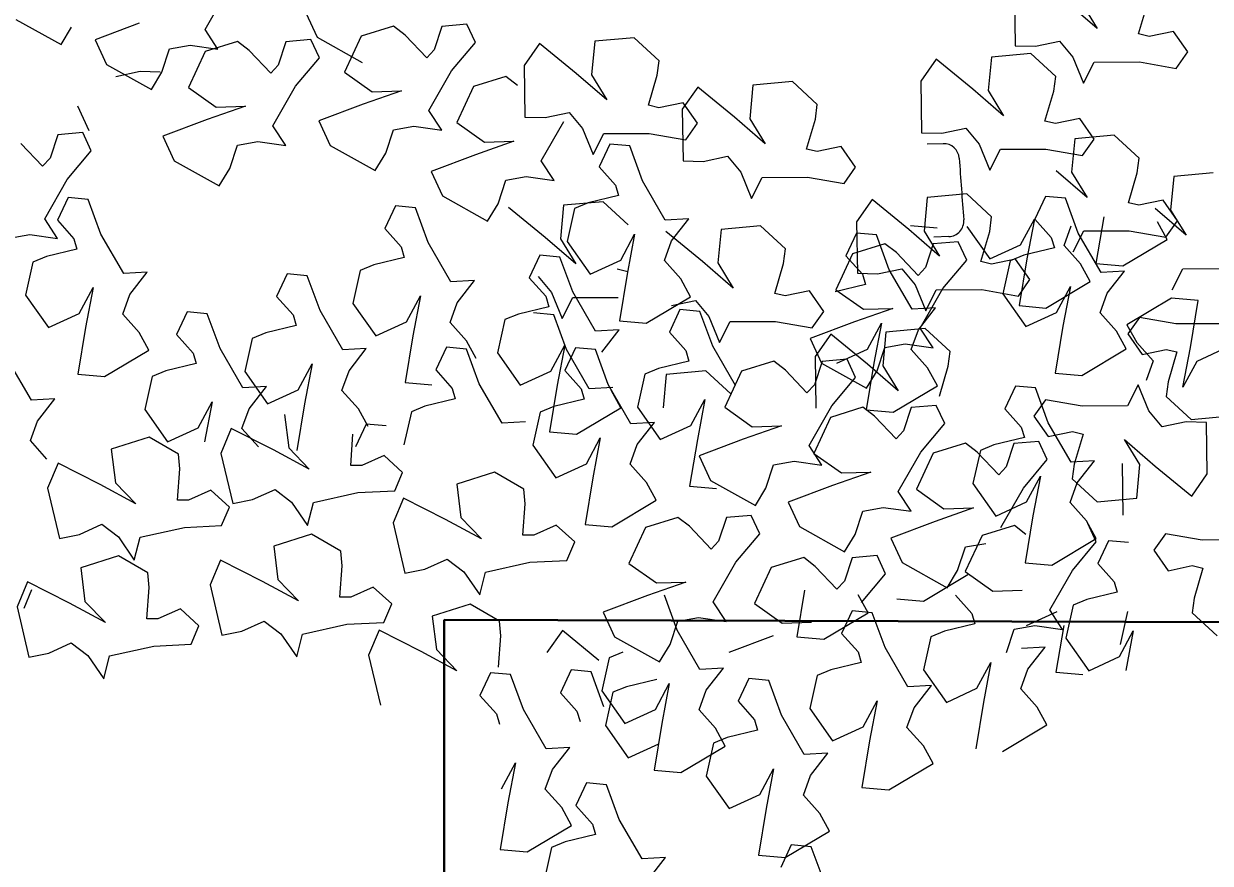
# Model space of a CAD drawing. Header units: metres. Extents: x -44 to 358, y -246 to 48.
# Drawn here: x 186.127 to 186.764, y 30.973 to 31.424 of the extents above; entities that cross this region are included whole.
import ezdxf

# ---------------------------------------------------------------- set-up
doc = ezdxf.new("R2010")
doc.units = ezdxf.units.M
doc.header["$LTSCALE"] = 0.3
doc.header["$PDMODE"] = 3
doc.linetypes.add('CONTINU', pattern=[0])
doc.layers.add('A-WALL', color=7, linetype='Continuous', lineweight=30)
doc.layers.add('arbustos', color=95, linetype='Continuous', lineweight=0)
doc.layers.add('DIMENSIONES', color=7, linetype='Continuous')
doc.layers.add('matas', color=74, linetype='Continuous', lineweight=0, transparency=0.6)
doc.layers.add('PUERTA', color=2, linetype='Continuous', plot=False)
doc.styles.add('ESC100-2mm', font='arial.ttf', dxfattribs={"height": 0.15})
doc.dimstyles.new('DIMS100', dxfattribs={"dimtxt": 0.15, "dimasz": 0.2, "dimexe": 0.1, "dimexo": 0.1, "dimgap": 0.05, "dimtad": 2, "dimzin": 4, "dimdsep": 46, "dimtxsty": 'ESC100-2mm', "dimblk": 'DOTSMALL', "dimcen": 0.1, "dimdle": 0.1, "dimclrd": 256, "dimclre": 256, "dimclrt": 1, "dimadec": 0, "dimazin": 0, "dimtfac": 1, "dimtix": 1, "dimtmove": 2, "dimatfit": 3, "dimfxl": 1, "dimtolj": 1, "dimtzin": 0, "dimlwd": -1, "dimarcsym": 0})

# ---------------------------------------------------------------- blocks, each defined once
blk = doc.blocks.new('_DotSmall')
at = {"layer": 'PUERTA', "color": 0, "linetype": 'Continuous', "const_width": 0.5}
blk.add_lwpolyline([(-0.0625, 0, 1), (0.0625, 0, 1)], format="xyb", close=True, dxfattribs=at)
blk = doc.blocks.new('*D1111')
at = {"layer": 'DEFPOINTS', "color": 0, "transparency": 16777216}
for p in [(193.51919, 36.70579), (178.57554, 26.30122), (178.85778, 26.30122)]:
    blk.add_point(p, dxfattribs=at)
at = {"layer": 'DIMENSIONES', "transparency": 16777216}
blk.add_line((178.57554, 36.80579), (178.57554, 26.20122), dxfattribs=at)
at = {"layer": 'DIMENSIONES', "lineweight": -2, "transparency": 16777216}
for p, q in [((178.67554, 36.70579), (178.57554, 36.70579)), ((178.67554, 26.30122), (178.57554, 26.30122))]:
    blk.add_line(p, q, dxfattribs=at)
at = {"layer": 'DIMENSIONES', "transparency": 16777216, "xscale": 0.2, "yscale": 0.2, "zscale": 0.2}
for p, rotation in [((178.57554, 36.70579), 90), ((178.57554, 26.30122), 270)]:
    blk.add_blockref('_DotSmall', p, dxfattribs=dict(at, rotation=rotation))
at = {"layer": 'DIMENSIONES', "color": 5, "transparency": 16777216, "insert": (178.44896, 31.5035), "char_height": 0.15, "attachment_point": 5, "rotation": 90, "style": 'ESC100-2mm'}
blk.add_mtext('\\A1;10.40', dxfattribs=at)
blk = doc.blocks.new('*D1112')
at = {"layer": 'DEFPOINTS', "color": 0, "transparency": 16777216}
for p in [(191.24548, 35.71921), (179.10061, 26.30122), (179.7616, 26.30122)]:
    blk.add_point(p, dxfattribs=at)
at = {"layer": 'DIMENSIONES', "transparency": 16777216}
blk.add_line((179.10061, 35.81921), (179.10061, 26.20122), dxfattribs=at)
at = {"layer": 'DIMENSIONES', "lineweight": -2, "transparency": 16777216}
for p, q in [((179.20061, 35.71921), (179.10061, 35.71921)), ((179.20061, 26.30122), (179.10061, 26.30122))]:
    blk.add_line(p, q, dxfattribs=at)
at = {"layer": 'DIMENSIONES', "transparency": 16777216, "xscale": 0.2, "yscale": 0.2, "zscale": 0.2}
for p, rotation in [((179.10061, 35.71921), 90), ((179.10061, 26.30122), 270)]:
    blk.add_blockref('_DotSmall', p, dxfattribs=dict(at, rotation=rotation))
at = {"layer": 'DIMENSIONES', "color": 5, "transparency": 16777216, "insert": (178.97402, 31.01021), "char_height": 0.15, "attachment_point": 5, "rotation": 90, "style": 'ESC100-2mm'}
blk.add_mtext('\\A1;9.42', dxfattribs=at)
blk = doc.blocks.new('*D1114')
at = {"layer": 'DEFPOINTS', "color": 0, "transparency": 16777216}
for p in [(187.34548, 33.50122), (179.41795, 26.30122), (179.7616, 26.30122)]:
    blk.add_point(p, dxfattribs=at)
at = {"layer": 'DIMENSIONES', "transparency": 16777216}
blk.add_line((179.41795, 33.60122), (179.41795, 26.20122), dxfattribs=at)
at = {"layer": 'DIMENSIONES', "lineweight": -2, "transparency": 16777216}
for p, q in [((179.51795, 33.50122), (179.41795, 33.50122)), ((179.51795, 26.30122), (179.41795, 26.30122))]:
    blk.add_line(p, q, dxfattribs=at)
at = {"layer": 'DIMENSIONES', "transparency": 16777216, "xscale": 0.2, "yscale": 0.2, "zscale": 0.2}
for p, rotation in [((179.41795, 33.50122), 90), ((179.41795, 26.30122), 270)]:
    blk.add_blockref('_DotSmall', p, dxfattribs=dict(at, rotation=rotation))
at = {"layer": 'DIMENSIONES', "color": 5, "transparency": 16777216, "insert": (179.29136, 29.90122), "char_height": 0.15, "attachment_point": 5, "rotation": 90, "style": 'ESC100-2mm'}
blk.add_mtext('\\A1;7.20', dxfattribs=at)
blk = doc.blocks.new('*D1115')
at = {"layer": 'DEFPOINTS', "color": 0, "transparency": 16777216}
for p in [(191.44548, 32.80102), (180.2907, 30.30122), (180.5967, 30.30122)]:
    blk.add_point(p, dxfattribs=at)
at = {"layer": 'DIMENSIONES', "transparency": 16777216}
blk.add_line((180.2907, 32.90102), (180.2907, 30.20122), dxfattribs=at)
at = {"layer": 'DIMENSIONES', "lineweight": -2, "transparency": 16777216}
for p, q in [((180.3907, 32.80102), (180.2907, 32.80102)), ((180.3907, 30.30122), (180.2907, 30.30122))]:
    blk.add_line(p, q, dxfattribs=at)
at = {"layer": 'DIMENSIONES', "transparency": 16777216, "xscale": 0.2, "yscale": 0.2, "zscale": 0.2}
for p, rotation in [((180.2907, 32.80102), 90), ((180.2907, 30.30122), 270)]:
    blk.add_blockref('_DotSmall', p, dxfattribs=dict(at, rotation=rotation))
at = {"layer": 'DIMENSIONES', "color": 5, "transparency": 16777216, "insert": (180.16411, 31.55112), "char_height": 0.15, "attachment_point": 5, "rotation": 90, "style": 'ESC100-2mm'}
blk.add_mtext('\\A1;2.50', dxfattribs=at)
blk = doc.blocks.new('*D1117')
at = {"layer": 'DEFPOINTS', "color": 0, "transparency": 16777216}
for p in [(191.44548, 32.80102), (179.94819, 26.30122), (180.50405, 26.30122)]:
    blk.add_point(p, dxfattribs=at)
at = {"layer": 'DIMENSIONES', "transparency": 16777216}
blk.add_line((179.94819, 32.90102), (179.94819, 26.20122), dxfattribs=at)
at = {"layer": 'DIMENSIONES', "lineweight": -2, "transparency": 16777216}
for p, q in [((180.04819, 32.80102), (179.94819, 32.80102)), ((180.04819, 26.30122), (179.94819, 26.30122))]:
    blk.add_line(p, q, dxfattribs=at)
at = {"layer": 'DIMENSIONES', "transparency": 16777216, "xscale": 0.2, "yscale": 0.2, "zscale": 0.2}
for p, rotation in [((179.94819, 32.80102), 90), ((179.94819, 26.30122), 270)]:
    blk.add_blockref('_DotSmall', p, dxfattribs=dict(at, rotation=rotation))
at = {"layer": 'DIMENSIONES', "color": 5, "transparency": 16777216, "insert": (179.82161, 29.55112), "char_height": 0.15, "attachment_point": 5, "rotation": 90, "style": 'ESC100-2mm'}
blk.add_mtext('\\A1;6.50', dxfattribs=at)
blk = doc.blocks.new('A$C4E4C09DE')
at = {"layer": 'matas', "color": 97, "linetype": 'CONTINU', "true_color": 0x467138}
for p, q in [((50.526, 68.835), (51.914, 71.067)), ((39.605, 69.795), (42.163, 68.247)), ((56.39, 69.587), (56.995, 68.15)), ((42.163, 68.247), (42.803, 69.227)), ((46.731, 69.322), (44.136, 68.447)), ((51.231, 67.668), (50.526, 68.835)), ((97.415, 69.246), (97.354, 66.257)), ((44.136, 68.447), (44.742, 67.01)), ((52.381, 68.075), (50.489, 67.556)), ((53.035, 67.534), (52.381, 68.075)), ((56.627, 68.036), (55.179, 67.961)), ((57.079, 66.962), (56.627, 68.036)), ((56.995, 68.15), (59.553, 66.603)), ((59.545, 68.126), (58.506, 66.079)), ((61.437, 68.645), (59.545, 68.126)), ((62.091, 68.104), (61.437, 68.645)), ((63.293, 66.748), (62.091, 68.104)), ((64.235, 68.531), (63.742, 67.191)), ((65.682, 68.606), (64.235, 68.531)), ((66.135, 67.532), (65.682, 68.606)), ((102.137, 67.085), (100.412, 68.679)), ((101.296, 68.565), (102.137, 67.085)), ((104.52, 66.69), (105.093, 68.409)), ((47.94, 66.442), (48.432, 67.782)), ((48.432, 67.782), (49.628, 67.95)), ((50.489, 67.556), (49.45, 65.509)), ((49.628, 67.95), (51.231, 67.668)), ((54.237, 66.178), (53.035, 67.534)), ((55.179, 67.961), (54.686, 66.621)), ((64.699, 65.931), (66.135, 67.532)), ((69.851, 67.351), (68.909, 66.108)), ((71.906, 65.541), (69.851, 67.351)), ((73.04, 67.362), (72.791, 65.427)), ((75.333, 67.486), (73.04, 67.362)), ((76.728, 66.108), (75.333, 67.486)), ((44.742, 67.01), (47.299, 65.463)), ((54.686, 66.621), (54.237, 66.178)), ((55.643, 65.361), (57.079, 66.962)), ((63.742, 67.191), (63.293, 66.748)), ((105.127, 66.522), (104.52, 66.69)), ((106.534, 66.766), (105.127, 66.522)), ((107.323, 65.549), (106.534, 66.766)), ((46.676, 66.524), (45.268, 66.28)), ((47.844, 66.459), (46.676, 66.524)), ((47.299, 65.463), (47.94, 66.442)), ((58.506, 66.079), (60.058, 64.894)), ((68.909, 66.108), (68.848, 63.119)), ((76.587, 65.271), (76.728, 66.108)), ((97.354, 66.257), (98.522, 66.192)), ((98.522, 66.192), (99.929, 66.436)), ((99.929, 66.436), (100.672, 65.484)), ((49.45, 65.509), (51.002, 64.324)), ((54.256, 63.128), (55.643, 65.361)), ((63.311, 63.698), (64.699, 65.931)), ((67.832, 65.501), (65.941, 64.982)), ((68.487, 64.96), (67.832, 65.501)), ((73.631, 63.946), (71.906, 65.541)), ((72.791, 65.427), (73.631, 63.946)), ((76.014, 63.552), (76.587, 65.271)), ((92.762, 65.634), (91.82, 64.392)), ((94.817, 63.824), (92.762, 65.634)), ((95.952, 65.646), (95.702, 63.71)), ((98.244, 65.77), (95.952, 65.646)), ((99.639, 64.392), (98.244, 65.77)), ((100.672, 65.484), (101.229, 63.955)), ((106.619, 64.621), (107.323, 65.549)), ((42.999, 64.668), (43.604, 63.23)), ((61.76, 64.883), (59.517, 64.186)), ((60.058, 64.894), (61.76, 64.883)), ((65.941, 64.982), (64.902, 62.934)), ((84.394, 64.63), (82.102, 64.506)), ((85.79, 63.252), (84.394, 64.63)), ((101.229, 63.955), (101.887, 65.149)), ((101.887, 65.149), (104.515, 65.063)), ((104.515, 65.063), (106.619, 64.621)), ((52.704, 64.313), (50.461, 63.616)), ((51.002, 64.324), (52.704, 64.313)), ((59.517, 64.186), (56.922, 63.311)), ((78.913, 64.494), (77.971, 63.251)), ((80.968, 62.684), (78.913, 64.494)), ((82.102, 64.506), (81.852, 62.57)), ((91.82, 64.392), (91.759, 61.403)), ((99.498, 63.554), (99.639, 64.392)), ((50.461, 63.616), (47.866, 62.741)), ((56.922, 63.311), (57.527, 61.874)), ((64.016, 62.532), (63.311, 63.698)), ((70.016, 63.054), (71.423, 63.297)), ((71.423, 63.297), (72.167, 62.346)), ((76.621, 63.384), (76.014, 63.552)), ((78.028, 63.627), (76.621, 63.384)), ((77.971, 63.251), (77.91, 60.263)), ((78.817, 62.411), (78.028, 63.627)), ((85.649, 62.414), (85.79, 63.252)), ((96.543, 62.23), (94.817, 63.824)), ((95.702, 63.71), (96.543, 62.23)), ((98.925, 61.835), (99.498, 63.554)), ((40.846, 61.259), (39.644, 62.615)), ((41.788, 63.041), (41.295, 61.701)), ((43.236, 63.116), (41.788, 63.041)), ((43.688, 62.042), (43.236, 63.116)), ((47.866, 62.741), (48.471, 61.304)), ((54.961, 61.962), (54.256, 63.128)), ((60.725, 61.306), (61.218, 62.646)), ((61.218, 62.646), (62.413, 62.814)), ((62.413, 62.814), (64.016, 62.532)), ((64.902, 62.934), (66.453, 61.75)), ((68.848, 63.119), (70.016, 63.054)), ((69.707, 60.554), (71.095, 62.787)), ((82.693, 61.09), (80.968, 62.684)), ((81.852, 62.57), (82.693, 61.09)), ((42.252, 60.441), (43.688, 62.042)), ((51.67, 60.736), (52.162, 62.076)), ((52.162, 62.076), (53.358, 62.244)), ((53.358, 62.244), (54.961, 61.962)), ((57.527, 61.874), (60.085, 60.326)), ((72.167, 62.346), (72.724, 60.817)), ((72.724, 60.817), (73.382, 62.011)), ((73.382, 62.011), (76.009, 61.925)), ((76.009, 61.925), (78.113, 61.482)), ((78.113, 61.482), (78.817, 62.411)), ((85.075, 60.695), (85.649, 62.414)), ((99.532, 61.668), (98.925, 61.835)), ((100.94, 61.911), (99.532, 61.668)), ((101.728, 60.695), (100.94, 61.911)), ((41.295, 61.701), (40.846, 61.259)), ((48.471, 61.304), (51.029, 59.756)), ((60.085, 60.326), (60.725, 61.306)), ((68.156, 61.738), (65.912, 61.041)), ((66.453, 61.75), (68.156, 61.738)), ((73.698, 61.383), (73.039, 60.091)), ((74.854, 61.238), (73.698, 61.383)), ((75.523, 59.194), (74.854, 61.238)), ((91.759, 61.403), (92.927, 61.338)), ((92.927, 61.338), (94.335, 61.581)), ((94.335, 61.581), (95.078, 60.63)), ((40.865, 58.208), (42.252, 60.441)), ((51.029, 59.756), (51.67, 60.736)), ((65.912, 61.041), (63.317, 60.167)), ((70.412, 59.387), (69.707, 60.554)), ((79.078, 60.198), (80.485, 60.441)), ((80.485, 60.441), (81.228, 59.49)), ((85.683, 60.528), (85.075, 60.695)), ((87.09, 60.771), (85.683, 60.528)), ((87.879, 59.555), (87.09, 60.771)), ((92.99, 60.734), (92.06, 60.734)), ((92.99, 60.734), (92.06, 60.734)), ((95.078, 60.63), (95.635, 59.101)), ((100.612, 60.755), (100.362, 58.819)), ((102.905, 60.879), (100.612, 60.755)), ((101.025, 59.766), (101.728, 60.695)), ((104.3, 59.501), (102.905, 60.879)), ((63.317, 60.167), (63.923, 58.729)), ((73.039, 60.091), (73.954, 58.994)), ((77.91, 60.263), (79.078, 60.198)), ((95.635, 59.101), (96.293, 60.294)), ((96.293, 60.294), (98.92, 60.209)), ((98.92, 60.209), (101.025, 59.766)), ((42.257, 59.385), (41.598, 58.093)), ((43.413, 59.239), (42.257, 59.385)), ((44.082, 57.195), (43.413, 59.239)), ((67.121, 58.161), (67.614, 59.502)), ((67.614, 59.502), (68.809, 59.669)), ((68.809, 59.669), (70.412, 59.387)), ((76.763, 56.876), (75.523, 59.194)), ((81.228, 59.49), (81.785, 57.961)), ((81.785, 57.961), (82.443, 59.154)), ((82.443, 59.154), (85.071, 59.069)), ((85.071, 59.069), (87.175, 58.626)), ((87.175, 58.626), (87.879, 59.555)), ((104.159, 58.663), (104.3, 59.501)), ((63.923, 58.729), (66.481, 57.182)), ((74.112, 58.384), (72.337, 58.022)), ((73.954, 58.994), (74.112, 58.384)), ((101.203, 57.339), (99.478, 58.933)), ((100.362, 58.819), (101.203, 57.339)), ((103.585, 56.944), (104.159, 58.663)), ((108.558, 58.496), (106.265, 58.372)), ((41.569, 57.042), (40.865, 58.208)), ((41.598, 58.093), (42.513, 56.996)), ((61.175, 58.245), (60.517, 56.953)), ((62.332, 58.099), (61.175, 58.245)), ((63, 56.055), (62.332, 58.099)), ((66.481, 57.182), (67.121, 58.161)), ((69.778, 56.12), (67.723, 57.93)), ((70.912, 57.942), (70.663, 56.006)), ((73.205, 58.065), (70.912, 57.942)), ((71.541, 57.725), (71.045, 55.828)), ((72.337, 58.022), (71.541, 57.725)), ((74.6, 56.687), (73.205, 58.065)), ((94.251, 57.777), (91.959, 57.653)), ((95.647, 56.399), (94.251, 57.777)), ((106.265, 58.372), (106.015, 56.436)), ((38.771, 57.156), (39.967, 57.324)), ((39.967, 57.324), (41.569, 57.042)), ((45.322, 54.877), (44.082, 57.195)), ((88.769, 57.642), (87.828, 56.399)), ((90.824, 55.832), (88.769, 57.642)), ((91.959, 57.653), (91.709, 55.718)), ((98.796, 57.479), (98.138, 56.188)), ((99.953, 57.334), (98.796, 57.479)), ((100.621, 55.29), (99.953, 57.334)), ((105.6, 57.02), (104.193, 56.777)), ((106.389, 55.804), (105.6, 57.02)), ((42.671, 56.386), (40.896, 56.023)), ((42.513, 56.996), (42.671, 56.386)), ((60.517, 56.953), (61.431, 55.856)), ((78.125, 56.902), (76.763, 56.876)), ((77.08, 55.655), (78.125, 56.902)), ((82.261, 56.349), (79.968, 56.225)), ((83.656, 54.971), (82.261, 56.349)), ((87.828, 56.399), (87.766, 53.41)), ((95.505, 55.562), (95.647, 56.399)), ((104.193, 56.777), (103.585, 56.944)), ((106.856, 54.956), (105.131, 56.55)), ((106.015, 56.436), (106.856, 54.956)), ((40.1, 55.727), (39.604, 53.829)), ((40.896, 56.023), (40.1, 55.727)), ((61.431, 55.856), (61.589, 55.246)), ((64.24, 53.737), (63, 56.055)), ((71.503, 54.526), (69.778, 56.12)), ((70.663, 56.006), (71.503, 54.526)), ((71.045, 55.828), (72.298, 53.904)), ((74.1, 54.656), (74.961, 56.124)), ((74.961, 56.124), (74.443, 53.833)), ((76.627, 54.536), (77.08, 55.655)), ((78.834, 54.403), (76.779, 56.213)), ((79.968, 56.225), (79.718, 54.289)), ((87.796, 55.738), (87.137, 54.447)), ((88.952, 55.593), (87.796, 55.738)), ((92.55, 54.237), (90.824, 55.832)), ((90.931, 56.064), (92.478, 55.87)), ((91.709, 55.718), (92.55, 54.237)), ((94.199, 55.895), (95.452, 53.972)), ((97.254, 54.723), (98.115, 56.192)), ((98.115, 56.192), (97.597, 53.901)), ((98.138, 56.188), (99.052, 55.091)), ((99.781, 54.604), (100.234, 55.723)), ((102.128, 56.181), (101.588, 53.496)), ((105.755, 54.743), (105.227, 55.787)), ((105.685, 54.875), (106.389, 55.804)), ((61.589, 55.246), (59.814, 54.883)), ((69.436, 55.1), (68.777, 53.809)), ((70.592, 54.955), (69.436, 55.1)), ((71.261, 52.911), (70.592, 54.955)), ((83.515, 54.134), (83.656, 54.971)), ((89.417, 55.067), (87.525, 54.548)), ((89.621, 53.549), (88.952, 55.593)), ((90.071, 54.526), (89.417, 55.067)), ((92.215, 54.953), (91.722, 53.613)), ((93.663, 55.028), (92.215, 54.953)), ((93.129, 55.35), (92.268, 55.35)), ((93.129, 55.35), (92.268, 55.35)), ((94.115, 53.954), (93.663, 55.028)), ((94.932, 53.843), (95.505, 55.562)), ((99.052, 55.091), (99.211, 54.481)), ((100.295, 54.21), (100.953, 55.403)), ((101.861, 52.972), (100.621, 55.29)), ((100.953, 55.403), (103.581, 55.318)), ((103.581, 55.318), (105.685, 54.875)), ((46.685, 54.904), (45.322, 54.877)), ((45.639, 53.657), (46.685, 54.904)), ((54.78, 54.53), (54.121, 53.239)), ((55.936, 54.385), (54.78, 54.53)), ((56.605, 52.341), (55.936, 54.385)), ((59.018, 54.587), (58.523, 52.689)), ((59.814, 54.883), (59.018, 54.587)), ((72.298, 53.904), (74.1, 54.656)), ((77.542, 53.439), (76.627, 54.536)), ((80.559, 52.809), (78.834, 54.403)), ((79.718, 54.289), (80.559, 52.809)), ((87.525, 54.548), (86.486, 52.501)), ((87.137, 54.447), (88.052, 53.35)), ((91.273, 53.17), (90.071, 54.526)), ((95.452, 53.972), (97.254, 54.723)), ((99.211, 54.481), (97.435, 54.118)), ((100.696, 53.507), (99.781, 54.604)), ((103.135, 53.302), (105.755, 54.743)), ((39.604, 53.829), (40.858, 51.906)), ((42.659, 52.657), (43.521, 54.126)), ((43.521, 54.126), (43.003, 51.835)), ((45.187, 52.538), (45.639, 53.657)), ((65.603, 53.764), (64.24, 53.737)), ((64.557, 52.517), (65.603, 53.764)), ((68.777, 53.809), (69.692, 52.712)), ((69.295, 53.877), (70.039, 52.925)), ((74.493, 53.963), (73.886, 54.131)), ((74.443, 53.833), (73.903, 51.148)), ((82.941, 52.415), (83.515, 54.134)), ((88.934, 53.345), (90.342, 53.588)), ((90.342, 53.588), (91.085, 52.637)), ((91.722, 53.613), (91.273, 53.17)), ((92.679, 52.353), (94.115, 53.954)), ((95.539, 53.675), (94.932, 53.843)), ((96.947, 53.918), (95.539, 53.675)), ((96.639, 53.822), (96.144, 51.924)), ((97.435, 54.118), (96.639, 53.822)), ((97.735, 52.702), (96.947, 53.918)), ((97.597, 53.901), (97.057, 51.216)), ((54.121, 53.239), (55.035, 52.142)), ((61.577, 51.517), (62.439, 52.986)), ((62.439, 52.986), (61.921, 50.695)), ((70.039, 52.925), (70.596, 51.396)), ((72.501, 50.593), (71.261, 52.911)), ((78.07, 52.395), (77.542, 53.439)), ((87.766, 53.41), (88.934, 53.345)), ((88.052, 53.35), (88.21, 52.74)), ((90.861, 51.231), (89.621, 53.549)), ((101.224, 52.463), (100.696, 53.507)), ((101.588, 53.496), (103.135, 53.302)), ((103.224, 52.999), (101.861, 52.972)), ((102.178, 51.752), (103.224, 52.999)), ((105.948, 51.826), (106.606, 53.02)), ((106.606, 53.02), (109.234, 52.935)), ((40.858, 51.906), (42.659, 52.657)), ((46.101, 51.441), (45.187, 52.538)), ((48.922, 52.532), (48.263, 51.241)), ((50.078, 52.387), (48.922, 52.532)), ((50.747, 50.343), (50.078, 52.387)), ((57.845, 50.023), (56.605, 52.341)), ((58.523, 52.689), (59.776, 50.766)), ((64.105, 51.398), (64.557, 52.517)), ((69.692, 52.712), (69.85, 52.102)), ((70.596, 51.396), (71.254, 52.59)), ((71.254, 52.59), (73.881, 52.504)), ((75.45, 50.954), (78.07, 52.395)), ((83.549, 52.247), (82.941, 52.415)), ((84.956, 52.49), (83.549, 52.247)), ((85.745, 51.274), (84.956, 52.49)), ((88.21, 52.74), (86.435, 52.377)), ((86.486, 52.501), (88.038, 51.316)), ((91.085, 52.637), (91.642, 51.108)), ((91.292, 50.12), (92.679, 52.353)), ((91.642, 51.108), (92.3, 52.302)), ((92.3, 52.302), (94.927, 52.216)), ((94.927, 52.216), (97.032, 51.773)), ((97.032, 51.773), (97.735, 52.702)), ((98.605, 51.022), (101.224, 52.463)), ((99.198, 50.752), (100.06, 52.221)), ((100.06, 52.221), (99.542, 49.93)), ((43.003, 51.835), (42.463, 49.15)), ((55.194, 51.532), (53.418, 51.169)), ((55.035, 52.142), (55.194, 51.532)), ((59.776, 50.766), (61.577, 51.517)), ((68.075, 51.739), (67.279, 51.443)), ((69.85, 52.102), (68.075, 51.739)), ((70.114, 51.628), (68.958, 51.773)), ((70.783, 49.584), (70.114, 51.628)), ((77.428, 51.674), (76.769, 50.382)), ((76.944, 51.917), (78.351, 52.16)), ((78.584, 51.529), (77.428, 51.674)), ((78.351, 52.16), (79.094, 51.209)), ((79.253, 49.485), (78.584, 51.529)), ((96.144, 51.924), (97.397, 50.001)), ((101.726, 50.633), (102.178, 51.752)), ((46.629, 50.397), (46.101, 51.441)), ((48.263, 51.241), (49.178, 50.144)), ((52.623, 50.873), (52.127, 48.975)), ((53.418, 51.169), (52.623, 50.873)), ((65.019, 50.301), (64.105, 51.398)), ((67.279, 51.443), (66.783, 49.545)), ((73.903, 51.148), (75.45, 50.954)), ((79.094, 51.209), (79.651, 49.68)), ((79.651, 49.68), (80.309, 50.873)), ((80.309, 50.873), (82.937, 50.788)), ((85.041, 50.345), (85.745, 51.274)), ((89.74, 51.305), (87.497, 50.608)), ((88.038, 51.316), (89.74, 51.305)), ((92.224, 51.258), (90.861, 51.231)), ((91.178, 50.011), (92.224, 51.258)), ((97.057, 51.216), (98.605, 51.022)), ((105.878, 51.336), (103.259, 49.895)), ((107.426, 51.142), (105.878, 51.336)), ((106.886, 48.457), (107.426, 51.142)), ((44.01, 48.956), (46.629, 50.397)), ((49.178, 50.144), (49.336, 49.534)), ((51.987, 48.025), (50.747, 50.343)), ((61.921, 50.695), (61.381, 48.01)), ((65.547, 49.257), (65.019, 50.301)), ((73.864, 50.62), (72.501, 50.593)), ((72.818, 49.373), (73.864, 50.62)), ((76.769, 50.382), (77.683, 49.285)), ((82.937, 50.788), (85.041, 50.345)), ((87.497, 50.608), (84.902, 49.733)), ((88.198, 49.011), (89.06, 50.479)), ((89.06, 50.479), (88.542, 48.188)), ((97.397, 50.001), (99.198, 50.752)), ((102.64, 49.536), (101.726, 50.633)), ((103.99, 50.29), (103.286, 49.361)), ((106.095, 49.847), (103.99, 50.29)), ((39.727, 47.743), (38.487, 50.061)), ((49.336, 49.534), (47.561, 49.171)), ((59.207, 50.05), (57.845, 50.023)), ((58.161, 48.803), (59.207, 50.05)), ((63.841, 49.964), (63.182, 48.672)), ((64.997, 49.819), (63.841, 49.964)), ((65.666, 47.775), (64.997, 49.819)), ((66.783, 49.545), (68.037, 47.622)), ((69.838, 48.373), (70.699, 49.841)), ((70.699, 49.841), (70.181, 47.55)), ((71.301, 49.676), (70.642, 48.384)), ((72.022, 47.266), (70.783, 49.584)), ((72.457, 49.53), (71.301, 49.676)), ((73.126, 47.486), (72.457, 49.53)), ((80.493, 47.167), (79.253, 49.485)), ((84.902, 49.733), (85.507, 48.296)), ((86.104, 49.937), (85.162, 48.694)), ((88.159, 48.127), (86.104, 49.937)), ((89.293, 49.949), (89.043, 48.013)), ((91.585, 50.073), (89.293, 49.949)), ((90.726, 48.892), (91.178, 50.011)), ((91.996, 48.954), (91.292, 50.12)), ((92.981, 48.694), (91.585, 50.073)), ((99.542, 49.93), (99.002, 47.245)), ((103.168, 48.492), (102.64, 49.536)), ((103.259, 49.895), (103.787, 48.85)), ((108.722, 49.762), (106.095, 49.847)), ((42.463, 49.15), (44.01, 48.956)), ((46.765, 48.874), (46.269, 46.977)), ((47.561, 49.171), (46.765, 48.874)), ((52.127, 48.975), (53.38, 47.051)), ((55.182, 47.803), (56.043, 49.271)), ((56.043, 49.271), (55.525, 46.98)), ((57.709, 47.684), (58.161, 48.803)), ((77.683, 49.285), (77.842, 48.675)), ((86.397, 48.259), (88.198, 49.011)), ((88.705, 47.728), (89.198, 49.068)), ((89.198, 49.068), (90.393, 49.236)), ((90.393, 49.236), (91.996, 48.954)), ((91.64, 47.795), (90.726, 48.892)), ((103.286, 49.361), (104.075, 48.145)), ((103.787, 48.85), (104.701, 47.754)), ((63.182, 48.672), (64.097, 47.575)), ((68.037, 47.622), (69.838, 48.373)), ((70.642, 48.384), (71.557, 47.287)), ((76.066, 48.313), (75.271, 48.016)), ((77.842, 48.675), (76.066, 48.313)), ((82.752, 48.503), (80.861, 47.984)), ((83.406, 47.962), (82.752, 48.503)), ((85.55, 48.389), (85.057, 47.048)), ((85.162, 48.694), (85.1, 45.705)), ((85.507, 48.296), (88.065, 46.748)), ((86.998, 48.464), (85.55, 48.389)), ((87.45, 47.39), (86.998, 48.464)), ((88.542, 48.188), (88.002, 45.503)), ((89.884, 46.533), (88.159, 48.127)), ((92.839, 47.857), (92.981, 48.694)), ((100.549, 47.051), (103.168, 48.492)), ((104.075, 48.145), (105.483, 48.388)), ((105.483, 48.388), (106.09, 48.221)), ((106.09, 48.221), (105.517, 46.502)), ((106.368, 46.166), (106.886, 48.457)), ((109.03, 48.386), (107.229, 47.634)), ((41.09, 47.77), (39.727, 47.743)), ((40.044, 46.523), (41.09, 47.77)), ((53.349, 48.052), (51.987, 48.025)), ((52.304, 46.805), (53.349, 48.052)), ((53.38, 47.051), (55.182, 47.803)), ((58.624, 46.587), (57.709, 47.684)), ((61.381, 48.01), (62.928, 47.816)), ((64.097, 47.575), (64.255, 46.965)), ((66.906, 45.457), (65.666, 47.775)), ((70.181, 47.55), (69.641, 44.866)), ((74.366, 45.168), (73.126, 47.486)), ((75.271, 48.016), (74.775, 46.119)), ((76.507, 47.951), (76.257, 46.015)), ((78.8, 48.075), (76.507, 47.951)), ((80.195, 46.696), (78.8, 48.075)), ((80.861, 47.984), (79.821, 45.936)), ((84.608, 46.606), (83.406, 47.962)), ((86.015, 45.789), (87.45, 47.39)), ((88.065, 46.748), (88.705, 47.728)), ((89.043, 48.013), (89.884, 46.533)), ((92.168, 46.75), (91.64, 47.795)), ((92.266, 46.138), (92.839, 47.857)), ((104.701, 47.754), (104.249, 46.634)), ((107.229, 47.634), (106.368, 46.166)), ((46.269, 46.977), (47.522, 45.053)), ((49.324, 45.805), (50.185, 47.273)), ((50.185, 47.273), (49.667, 44.982)), ((51.851, 45.686), (52.304, 46.805)), ((55.525, 46.98), (54.985, 44.296)), ((64.255, 46.965), (62.48, 46.603)), ((71.557, 47.287), (71.715, 46.677)), ((73.385, 47.293), (72.022, 47.266)), ((73.808, 46.113), (73.28, 47.157)), ((85.057, 47.048), (84.608, 46.606)), ((89.549, 45.309), (92.168, 46.75)), ((99.002, 47.245), (100.549, 47.051)), ((39.592, 45.404), (40.044, 46.523)), ((54.346, 46.403), (54.521, 44.459)), ((59.151, 45.543), (58.624, 46.587)), ((61.684, 46.306), (61.188, 44.409)), ((62.48, 46.603), (61.684, 46.306)), ((69.144, 46.018), (68.648, 44.121)), ((69.94, 46.314), (69.144, 46.018)), ((71.715, 46.677), (69.94, 46.314)), ((71.189, 44.671), (73.808, 46.113)), ((74.775, 46.119), (76.028, 44.195)), ((77.83, 44.947), (78.691, 46.415)), ((78.691, 46.415), (78.173, 44.124)), ((96.681, 46.572), (96.022, 45.28)), ((97.837, 46.427), (96.681, 46.572)), ((98.506, 44.383), (97.837, 46.427)), ((103.785, 46.389), (103.127, 45.195)), ((104.342, 44.86), (103.785, 46.389)), ((105.517, 46.502), (105.375, 45.664)), ((40.506, 44.307), (39.592, 45.404)), ((46.464, 45.361), (44.253, 44.744)), ((48.125, 44.317), (46.464, 45.361)), ((47.522, 45.053), (49.324, 45.805)), ((51.235, 45.702), (50.584, 44.284)), ((53.633, 44.379), (51.235, 45.702)), ((52.766, 44.589), (51.851, 45.686)), ((59.042, 45.679), (58.383, 44.388)), ((60.198, 45.534), (59.042, 45.679)), ((68.269, 45.483), (66.906, 45.457)), ((79.821, 45.936), (81.373, 44.752)), ((84.627, 43.556), (86.015, 45.789)), ((87.815, 45.653), (85.923, 45.134)), ((88.469, 45.112), (87.815, 45.653)), ((88.002, 45.503), (89.549, 45.309)), ((90.613, 45.538), (90.12, 44.198)), ((92.061, 45.614), (90.613, 45.538)), ((92.513, 44.54), (92.061, 45.614)), ((98.396, 45.723), (97.692, 44.795)), ((100.5, 45.281), (98.396, 45.723)), ((105.375, 45.664), (106.771, 44.286)), ((44.253, 44.744), (44.428, 42.8)), ((58.073, 43.326), (58.261, 45.128)), ((69.641, 44.866), (71.189, 44.671)), ((75.728, 45.195), (74.366, 45.168)), ((74.683, 43.948), (75.728, 45.195)), ((76.028, 44.195), (77.83, 44.947)), ((83.075, 44.74), (80.832, 44.043)), ((81.373, 44.752), (83.075, 44.74)), ((85.923, 45.134), (84.884, 43.086)), ((89.671, 43.756), (88.469, 45.112)), ((96.022, 45.28), (96.937, 44.183)), ((97.692, 44.795), (98.481, 43.579)), ((103.127, 45.195), (100.5, 45.281)), ((105.086, 43.908), (104.342, 44.86)), ((41.142, 44.043), (40.491, 42.626)), ((43.54, 42.72), (41.142, 44.043)), ((48.168, 43.469), (48.125, 44.317)), ((50.584, 44.284), (51.171, 41.353)), ((55.662, 43.196), (53.633, 44.379)), ((54.521, 44.459), (55.662, 43.196)), ((68.648, 44.121), (69.901, 42.197)), ((71.703, 42.949), (72.564, 44.417)), ((72.564, 44.417), (72.046, 42.126)), ((78.173, 44.124), (77.633, 41.439)), ((80.832, 44.043), (78.237, 43.169)), ((90.12, 44.198), (89.671, 43.756)), ((91.077, 42.939), (92.513, 44.54)), ((96.937, 44.183), (97.095, 43.573)), ((99.746, 42.065), (98.506, 44.383)), ((106.493, 44.152), (105.086, 43.908)), ((107.661, 44.087), (106.493, 44.152)), ((106.771, 44.286), (109.063, 44.41)), ((107.6, 41.098), (107.661, 44.087)), ((47.98, 41.667), (48.168, 43.469)), ((58.702, 43.293), (58.073, 43.326)), ((60.024, 43.835), (58.702, 43.293)), ((61.057, 42.818), (60.024, 43.835)), ((74.23, 42.829), (74.683, 43.948)), ((85.332, 42.389), (84.627, 43.556)), ((93.678, 43.367), (91.787, 42.847)), ((94.333, 42.826), (93.678, 43.367)), ((97.095, 43.573), (95.32, 43.211)), ((97.924, 43.327), (96.477, 43.252)), ((98.377, 42.253), (97.924, 43.327)), ((98.481, 43.579), (99.888, 43.822)), ((99.888, 43.822), (100.495, 43.654)), ((100.495, 43.654), (99.922, 41.935)), ((40.491, 42.626), (41.078, 39.694)), ((45.569, 41.537), (43.54, 42.72)), ((44.428, 42.8), (45.569, 41.537)), ((60.571, 41.76), (61.057, 42.818)), ((66.375, 42.646), (64.163, 42.029)), ((68.035, 41.602), (66.375, 42.646)), ((69.901, 42.197), (71.703, 42.949)), ((75.145, 41.732), (74.23, 42.829)), ((78.237, 43.169), (78.843, 41.731)), ((82.533, 42.503), (83.729, 42.671)), ((83.729, 42.671), (85.332, 42.389)), ((84.884, 43.086), (86.436, 41.902)), ((89.69, 40.706), (91.077, 42.939)), ((91.787, 42.847), (90.748, 40.8)), ((94.524, 42.914), (94.028, 41.017)), ((95.535, 41.469), (94.333, 42.826)), ((95.32, 43.211), (94.524, 42.914)), ((96.477, 43.252), (95.984, 41.912)), ((103.718, 41.779), (102.878, 43.259)), ((102.878, 43.259), (104.603, 41.665)), ((49.931, 42.177), (48.609, 41.635)), ((50.964, 41.16), (49.931, 42.177)), ((52.325, 41.542), (53.647, 42.084)), ((53.647, 42.084), (54.578, 41.316)), ((64.163, 42.029), (64.338, 40.085)), ((72.046, 42.126), (71.506, 39.441)), ((82.041, 41.163), (82.533, 42.503)), ((86.436, 41.902), (88.138, 41.89)), ((95.984, 41.912), (95.535, 41.469)), ((96.941, 40.652), (98.377, 42.253)), ((101.109, 42.091), (99.746, 42.065)), ((99.922, 41.935), (99.781, 41.098)), ((100.063, 40.844), (101.109, 42.091)), ((48.609, 41.635), (47.98, 41.667)), ((51.171, 41.353), (52.325, 41.542)), ((54.578, 41.316), (55.452, 39.944)), ((55.452, 39.944), (55.837, 41.252)), ((55.837, 41.252), (58.42, 41.737)), ((58.42, 41.737), (60.571, 41.76)), ((61.052, 41.328), (60.401, 39.911)), ((63.45, 40.005), (61.052, 41.328)), ((68.078, 40.754), (68.035, 41.602)), ((75.673, 40.688), (75.145, 41.732)), ((77.633, 41.439), (79.18, 41.245)), ((78.843, 41.731), (81.4, 40.184)), ((88.138, 41.89), (85.895, 41.193)), ((97.083, 39.845), (97.944, 41.313)), ((97.944, 41.313), (97.426, 39.022)), ((102.694, 41.876), (102.632, 38.887)), ((103.469, 39.843), (103.718, 41.779)), ((104.603, 41.665), (106.658, 39.855)), ((50.478, 40.101), (50.964, 41.16)), ((67.89, 38.952), (68.078, 40.754)), ((73.054, 39.247), (75.673, 40.688)), ((81.4, 40.184), (82.041, 41.163)), ((85.895, 41.193), (83.3, 40.318)), ((90.394, 39.539), (89.69, 40.706)), ((90.748, 40.8), (92.3, 39.616)), ((94.028, 41.017), (95.282, 39.093)), ((95.553, 38.419), (96.941, 40.652)), ((99.61, 39.725), (100.063, 40.844)), ((99.781, 41.098), (101.176, 39.72)), ((106.658, 39.855), (107.6, 41.098)), ((41.078, 39.694), (42.232, 39.884)), ((42.232, 39.884), (43.553, 40.426)), ((43.553, 40.426), (44.485, 39.658)), ((45.744, 39.593), (48.327, 40.078)), ((48.327, 40.078), (50.478, 40.101)), ((60.401, 39.911), (60.988, 36.979)), ((65.479, 38.822), (63.45, 40.005)), ((64.338, 40.085), (65.479, 38.822)), ((83.3, 40.318), (83.905, 38.881)), ((95.282, 39.093), (97.083, 39.845)), ((101.176, 39.72), (103.469, 39.843)), ((44.485, 39.658), (45.359, 38.285)), ((45.359, 38.285), (45.744, 39.593)), ((55.662, 39.43), (53.451, 38.813)), ((57.323, 38.386), (55.662, 39.43)), ((69.841, 39.461), (68.52, 38.919)), ((70.874, 38.445), (69.841, 39.461)), ((71.506, 39.441), (73.054, 39.247)), ((76.894, 39.658), (75.003, 39.139)), ((77.549, 39.117), (76.894, 39.658)), ((79.692, 39.544), (79.2, 38.204)), ((81.14, 39.619), (79.692, 39.544)), ((81.592, 38.545), (81.14, 39.619)), ((87.103, 38.313), (87.596, 39.653)), ((87.596, 39.653), (88.792, 39.821)), ((88.792, 39.821), (90.394, 39.539)), ((94.002, 39.604), (91.759, 38.907)), ((92.3, 39.616), (94.002, 39.604)), ((100.525, 38.628), (99.61, 39.725)), ((44.456, 38.56), (42.245, 37.943)), ((46.117, 37.516), (44.456, 38.56)), ((53.451, 38.813), (53.625, 36.869)), ((68.52, 38.919), (67.89, 38.952)), ((75.003, 39.139), (73.964, 37.092)), ((78.75, 37.761), (77.549, 39.117)), ((80.157, 36.944), (81.592, 38.545)), ((83.905, 38.881), (86.463, 37.334)), ((91.759, 38.907), (89.164, 38.032)), ((96.338, 38.512), (94.447, 37.993)), ((96.993, 37.971), (96.338, 38.512)), ((97.426, 39.022), (96.886, 36.337)), ((101.053, 37.584), (100.525, 38.628)), ((101.037, 37.399), (100.584, 38.473)), ((42.245, 37.943), (42.42, 35.999)), ((50.34, 38.112), (49.689, 36.695)), ((52.737, 36.789), (50.34, 38.112)), ((57.366, 37.538), (57.323, 38.386)), ((70.388, 37.386), (70.874, 38.445)), ((79.2, 38.204), (78.75, 37.761)), ((86.463, 37.334), (87.103, 38.313)), ((89.164, 38.032), (89.769, 36.595)), ((94.447, 37.993), (93.408, 35.945)), ((39.134, 37.242), (38.483, 35.824)), ((41.532, 35.919), (39.134, 37.242)), ((46.16, 36.668), (46.117, 37.516)), ((57.178, 35.736), (57.366, 37.538)), ((60.988, 36.979), (62.143, 37.169)), ((62.143, 37.169), (63.464, 37.711)), ((63.464, 37.711), (64.395, 36.943)), ((65.654, 36.878), (68.238, 37.363)), ((68.238, 37.363), (70.388, 37.386)), ((73.964, 37.092), (75.515, 35.907)), ((92.967, 36.027), (93.46, 37.367)), ((93.46, 37.367), (94.655, 37.535)), ((98.434, 36.143), (101.053, 37.584)), ((99.601, 35.798), (101.037, 37.399)), ((101.744, 37.439), (101.085, 36.148)), ((102.9, 37.294), (101.744, 37.439)), ((105.06, 37.731), (104.356, 36.802)), ((107.165, 37.288), (105.06, 37.731)), ((109.792, 37.203), (107.165, 37.288)), ((38.89, 35.726), (39.376, 36.785)), ((45.972, 34.866), (46.16, 36.668)), ((49.689, 36.695), (50.275, 33.763)), ((54.767, 35.606), (52.737, 36.789)), ((53.625, 36.869), (54.767, 35.606)), ((64.395, 36.943), (65.27, 35.57)), ((65.27, 35.57), (65.654, 36.878)), ((78.769, 34.711), (80.157, 36.944)), ((82.194, 36.565), (81.154, 34.517)), ((84.085, 37.084), (82.194, 36.565)), ((84.739, 36.543), (84.085, 37.084)), ((85.941, 35.187), (84.739, 36.543)), ((86.883, 36.97), (86.39, 35.629)), ((88.331, 37.045), (86.883, 36.97)), ((88.783, 35.971), (88.331, 37.045)), ((89.769, 36.595), (92.327, 35.047)), ((104.356, 36.802), (105.145, 35.586)), ((38.483, 35.824), (39.07, 32.893)), ((43.561, 34.736), (41.532, 35.919)), ((42.42, 35.999), (43.561, 34.736)), ((57.807, 35.704), (57.178, 35.736)), ((59.129, 36.246), (57.807, 35.704)), ((60.162, 35.229), (59.129, 36.246)), ((77.218, 35.896), (74.974, 35.199)), ((75.515, 35.907), (77.218, 35.896)), ((87.347, 34.37), (88.783, 35.971)), ((90.936, 34.319), (93.555, 35.761)), ((92.327, 35.047), (92.967, 36.027)), ((93.408, 35.945), (94.96, 34.761)), ((96.886, 36.337), (98.434, 36.143)), ((98.213, 33.565), (99.601, 35.798)), ((101.085, 36.148), (101.999, 35.051)), ((105.145, 35.586), (106.552, 35.829)), ((106.552, 35.829), (107.16, 35.662)), ((47.923, 35.375), (46.601, 34.833)), ((48.956, 34.359), (47.923, 35.375)), ((59.676, 34.17), (60.162, 35.229)), ((64.695, 35.059), (62.484, 34.443)), ((66.356, 34.015), (64.695, 35.059)), ((74.974, 35.199), (72.379, 34.324)), ((76.621, 33.138), (75.952, 35.182)), ((84.071, 35.2), (83.531, 32.516)), ((86.39, 35.629), (85.941, 35.187)), ((101.999, 35.051), (102.158, 34.441)), ((107.16, 35.662), (106.586, 33.943)), ((46.601, 34.833), (45.972, 34.866)), ((48.47, 33.3), (48.956, 34.359)), ((51.43, 33.953), (52.751, 34.495)), ((52.751, 34.495), (53.683, 33.727)), ((62.484, 34.443), (62.658, 32.499)), ((79.474, 33.545), (78.769, 34.711)), ((81.154, 34.517), (82.706, 33.333)), ((87.697, 33.763), (87.169, 34.807)), ((89.389, 34.514), (90.936, 34.319)), ((92.786, 34.606), (93.701, 33.509)), ((94.96, 34.761), (96.662, 34.749)), ((102.158, 34.441), (100.382, 34.078)), ((50.275, 33.763), (51.43, 33.953)), ((53.683, 33.727), (54.557, 32.354)), ((54.557, 32.354), (54.941, 33.662)), ((54.941, 33.662), (57.525, 34.147)), ((57.525, 34.147), (59.676, 34.17)), ((59.373, 33.741), (58.722, 32.324)), ((61.77, 32.419), (59.373, 33.741)), ((66.399, 33.168), (66.356, 34.015)), ((72.379, 34.324), (72.985, 32.887)), ((76.183, 32.318), (76.676, 33.659)), ((76.676, 33.659), (77.871, 33.827)), ((77.871, 33.827), (79.474, 33.545)), ((85.078, 32.321), (87.697, 33.763)), ((86.786, 33.899), (86.127, 32.608)), ((87.942, 33.754), (86.786, 33.899)), ((88.611, 31.71), (87.942, 33.754)), ((99.587, 33.782), (99.091, 31.884)), ((100.382, 34.078), (99.587, 33.782)), ((106.586, 33.943), (106.445, 33.105)), ((39.07, 32.893), (40.224, 33.082)), ((40.224, 33.082), (41.545, 33.624)), ((41.545, 33.624), (42.477, 32.856)), ((43.735, 32.792), (46.319, 33.277)), ((46.319, 33.277), (48.47, 33.3)), ((66.211, 31.365), (66.399, 33.168)), ((69.981, 33.343), (69.039, 32.101)), ((72.036, 31.533), (69.981, 33.343)), ((77.861, 30.82), (76.621, 33.138)), ((82.706, 33.333), (84.408, 33.321)), ((93.701, 33.509), (93.859, 32.899)), ((96.845, 32.703), (98.647, 33.455)), ((98.918, 32.398), (98.213, 33.565)), ((102.713, 33.305), (102.217, 31.407)), ((106.445, 33.105), (107.841, 31.727)), ((42.477, 32.856), (43.351, 31.484)), ((43.351, 31.484), (43.735, 32.792)), ((58.722, 32.324), (59.308, 29.393)), ((63.8, 31.235), (61.77, 32.419)), ((62.658, 32.499), (63.8, 31.235)), ((72.985, 32.887), (75.543, 31.339)), ((75.543, 31.339), (76.183, 32.318)), ((82.165, 32.624), (79.57, 31.75)), ((83.531, 32.516), (85.078, 32.321)), ((86.127, 32.608), (87.042, 31.511)), ((92.084, 32.536), (91.288, 32.24)), ((93.859, 32.899), (92.084, 32.536)), ((95.627, 31.172), (96.12, 32.513)), ((96.12, 32.513), (97.315, 32.681)), ((97.315, 32.681), (98.918, 32.398)), ((98.99, 32.632), (98.45, 29.947)), ((72.639, 31.67), (72.143, 29.772)), ((73.435, 31.966), (72.639, 31.67)), ((89.851, 29.392), (88.611, 31.71)), ((91.288, 32.24), (90.792, 30.342)), ((99.091, 31.884), (100.344, 29.96)), ((102.146, 30.712), (103.007, 32.18)), ((103.007, 32.18), (102.489, 29.889)), ((65.74, 31.049), (65.081, 29.758)), ((66.896, 30.904), (65.74, 31.049)), ((70.403, 31.049), (69.744, 29.758)), ((71.559, 30.904), (70.403, 31.049)), ((87.042, 31.511), (87.2, 30.901)), ((97.873, 31.417), (96.51, 31.39)), ((96.827, 30.17), (97.873, 31.417)), ((67.565, 28.86), (66.896, 30.904)), ((72.228, 28.86), (71.559, 30.904)), ((75.348, 30.331), (73.572, 29.968)), ((79.223, 30.847), (77.861, 30.82)), ((78.177, 29.6), (79.223, 30.847)), ((84.629, 30.242), (84.133, 28.344)), ((85.425, 30.538), (84.629, 30.242)), ((87.2, 30.901), (85.425, 30.538)), ((90.792, 30.342), (92.046, 28.419)), ((93.847, 29.17), (94.708, 30.639)), ((94.708, 30.639), (94.19, 28.348)), ((100.344, 29.96), (102.146, 30.712)), ((65.081, 29.758), (65.996, 28.661)), ((69.744, 29.758), (70.658, 28.661)), ((72.143, 29.772), (73.396, 27.849)), ((72.777, 29.672), (72.281, 27.774)), ((73.572, 29.968), (72.777, 29.672)), ((75.198, 28.6), (76.059, 30.069)), ((76.059, 30.069), (75.541, 27.778)), ((77.725, 28.481), (78.177, 29.6)), ((80.66, 30.191), (80.001, 28.9)), ((81.816, 30.046), (80.66, 30.191)), ((82.484, 28.002), (81.816, 30.046)), ((96.374, 29.051), (96.827, 30.17)), ((98.45, 29.947), (99.997, 29.753)), ((68.805, 26.542), (67.565, 28.86)), ((80.001, 28.9), (80.915, 27.803)), ((91.214, 29.419), (89.851, 29.392)), ((90.168, 28.172), (91.214, 29.419)), ((92.046, 28.419), (93.847, 29.17)), ((97.289, 27.954), (96.374, 29.051)), ((65.996, 28.661), (66.154, 28.051)), ((70.658, 28.661), (70.817, 28.051)), ((73.396, 27.849), (75.198, 28.6)), ((78.64, 27.384), (77.725, 28.481)), ((84.133, 28.344), (85.387, 26.421)), ((87.188, 27.172), (88.05, 28.641)), ((88.05, 28.641), (87.532, 26.349)), ((89.716, 27.053), (90.168, 28.172)), ((94.19, 28.348), (93.65, 25.663)), ((72.281, 27.774), (73.534, 25.851)), ((75.541, 27.778), (75.001, 25.093)), ((80.915, 27.803), (81.074, 27.193)), ((83.724, 25.684), (82.484, 28.002)), ((97.817, 26.91), (97.289, 27.954)), ((79.298, 26.83), (78.503, 26.534)), ((79.168, 26.34), (78.64, 27.384)), ((81.074, 27.193), (79.298, 26.83)), ((85.387, 26.421), (87.188, 27.172)), ((90.63, 25.956), (89.716, 27.053)), ((95.198, 25.469), (97.817, 26.91)), ((70.168, 26.569), (68.805, 26.542)), ((69.122, 25.322), (70.168, 26.569)), ((73.534, 25.851), (75.335, 26.602)), ((76.548, 24.899), (79.168, 26.34)), ((78.503, 26.534), (78.007, 24.636)), ((87.532, 26.349), (86.992, 23.665)), ((66.142, 24.322), (67.003, 25.79)), ((67.003, 25.79), (66.485, 23.499)), ((85.087, 25.711), (83.724, 25.684)), ((84.041, 24.464), (85.087, 25.711)), ((91.158, 24.912), (90.63, 25.956)), ((68.67, 24.203), (69.122, 25.322)), ((75.001, 25.093), (76.548, 24.899)), ((81.061, 23.464), (81.923, 24.932)), ((81.923, 24.932), (81.405, 22.641)), ((88.539, 23.47), (91.158, 24.912)), ((69.584, 23.106), (68.67, 24.203)), ((71.066, 24.485), (70.407, 23.193)), ((72.222, 24.339), (71.066, 24.485)), ((72.891, 22.296), (72.222, 24.339)), ((78.007, 24.636), (79.26, 22.712)), ((83.589, 23.345), (84.041, 24.464)), ((66.485, 23.499), (65.945, 20.815)), ((79.26, 22.712), (81.061, 23.464)), ((86.992, 23.665), (88.539, 23.47)), ((70.112, 22.062), (69.584, 23.106)), ((70.407, 23.193), (71.322, 22.096)), ((84.503, 22.248), (83.589, 23.345)), ((67.493, 20.62), (70.112, 22.062)), ((71.322, 22.096), (71.48, 21.486)), ((74.131, 19.977), (72.891, 22.296)), ((81.405, 22.641), (80.865, 19.957)), ((85.031, 21.204), (84.503, 22.248)), ((71.48, 21.486), (69.705, 21.124)), ((65.945, 20.815), (67.493, 20.62)), ((68.909, 20.827), (68.413, 18.93)), ((69.705, 21.124), (68.909, 20.827)), ((82.412, 19.762), (85.031, 21.204)), ((75.494, 20.004), (74.131, 19.977)), ((74.448, 18.757), (75.494, 20.004)), ((80.865, 19.957), (82.412, 19.762)), ((82.788, 20.488), (82.129, 19.197)), ((83.944, 20.343), (82.788, 20.488)), ((84.612, 18.299), (83.944, 20.343))]:
    blk.add_line(p, q, dxfattribs=at)
for centre, major_axis, start_param, end_param in [((92.99, 59.834), (-0.636, 0.636), 3.960752, 5.497787), ((92.99, 59.834), (-0.636, 0.636), 3.960752, 5.497787), ((454.177, 72.033), (-254.907, 254.907), 0.819159, 0.829084), ((454.177, 72.033), (-254.907, 254.907), 0.819159, 0.829084), ((93.129, 56.25), (0.636, 0.636), 3.926991, 5.541473), ((93.129, 56.25), (-0.636, 0.636), 2.356194, 3.970676)]:
    blk.add_ellipse(centre, major_axis=major_axis, ratio=1, start_param=start_param, end_param=end_param, dxfattribs=at)

msp = doc.modelspace()

# ---------------------------------------------------------------- linework, layer by layer
at = {"layer": 'A-WALL'}
for p, q in [((186.3526966, 30.5439998), (186.3526966, 31.1036051)), ((186.3526966, 31.1036051), (187.1526966, 31.1012153))]:
    msp.add_line(p, q, dxfattribs=at)

# ---------------------------------------------------------------- block references
at = {"layer": 'arbustos', "xscale": 0.009285680329938381, "yscale": 0.009285680329938381, "zscale": 0.009285680329938381, "rotation": 1.999999999999991}
msp.add_blockref('A$C4E4C09DE', (185.7776122, 30.7657407, 0), dxfattribs=at)

# ---------------------------------------------------------------- dimensions: what is measured, and where the dimension line sits
at = {"layer": 'DIMENSIONES'}
for base, p1, p2, picture, middle in [((178.575543, 26.3012153), (193.5191859, 36.7057941), (178.8577781, 26.3012153), '*D1111', (178.448957, 31.5035047)), ((179.1006062, 26.3012153), (191.2454792, 35.7192063), (179.7615982, 26.3012153), '*D1112', (178.9740202, 31.0102108)), ((179.4179478, 26.3012153), (187.3454792, 33.5012153), (179.7615982, 26.3012153), '*D1114', (179.2913618, 29.9012153)), ((179.948194, 26.3012153), (191.4454792, 32.8010174), (180.5040464, 26.3012153), '*D1117', (179.8216081, 29.5511164)), ((180.2906977, 30.3012153), (191.4454792, 32.8010174), (180.5966964, 30.3012153), '*D1115', (180.1641117, 31.5511164))]:
    dim = msp.add_linear_dim(base=base, p1=p1, p2=p2, angle=90, dimstyle='DIMS100', override={"dimexe": 0, "dimclrt": 5, "dimfxl": 0.1, "dimfxlon": 1}, dxfattribs=at)
    dim.commit()
    dim.dimension.update_dxf_attribs({"geometry": picture, "text_midpoint": middle})

doc.saveas('drawing.dxf')
